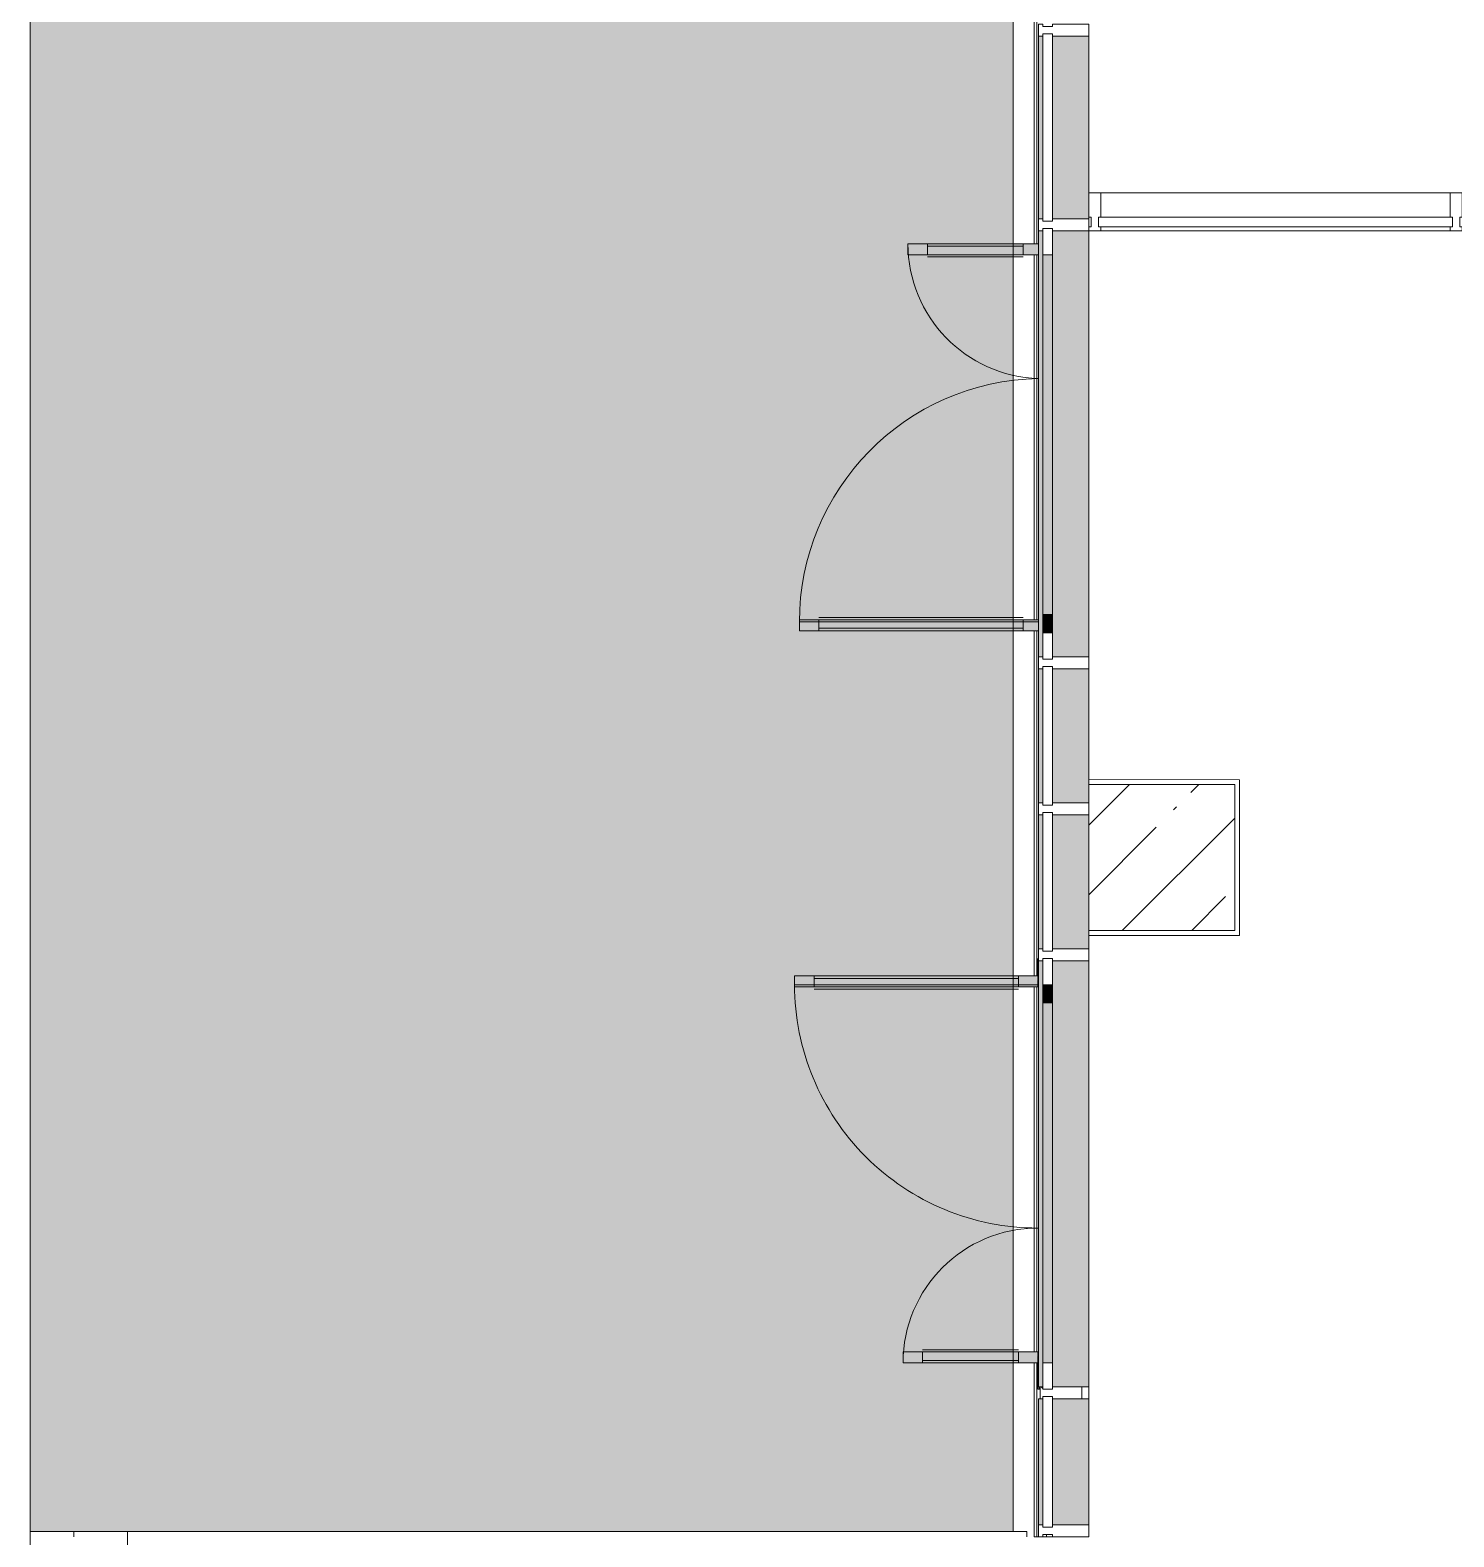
# Model space of a CAD drawing. Header units: millimetres. Extents: x 81494 to 296443, y -8553 to 29000.
# Drawn here: x 169143 to 174994, y 15358 to 21550 of the extents above; entities that cross this region are included whole.
import ezdxf

# ---------------------------------------------------------------- set-up
doc = ezdxf.new("R2010")
doc.units = ezdxf.units.MM
doc.linetypes.add('200_ШТРИХ__ш1_п0_6_', pattern=[160, 100, -60])
for name, color, linetype, lineweight in [('A-DETL-3', 7, 'Continuous', 5), ('A-DETL-MBND-1', 7, '200_ШТРИХ__ш1_п0_6_', 9), ('A-GLAZ-CURT-2', 7, 'Continuous', 5), ('A-GLAZ-CWMG-2', 7, 'Continuous', 5), ('A-WALL-4', 7, 'Continuous', 5), ('S-COLS-1', 7, 'Continuous', 5), ('Оси', 7, 'Continuous', 9)]:
    doc.layers.add(name, color=color, linetype=linetype, lineweight=lineweight)
doc.layers.add('A-DETL-GENF-2', color=7, linetype='Continuous', lineweight=9, true_color=0xc0c0c0, transparency=0.4)
for name, color, linetype, lineweight, true_color in [('A-DETL-GENF-3', 7, 'Continuous', 5, 0xaaaaaa), ('A-DETL-GENF-4', 7, 'Continuous', 5, 0xe2e2e2), ('A-DOOR-6', 7, 'Continuous', 5, 0xaaaaaa), ('A-FLOR-2', 7, 'Continuous', 5, 0xaaaaaa), ('A-GLAZ-CWMG-3', 7, 'Continuous', 5, 0x383e42)]:
    doc.layers.add(name, color=color, linetype=linetype, lineweight=lineweight, true_color=true_color)

# ---------------------------------------------------------------- blocks, each defined once
blk = doc.blocks.new('Системная панель - Стекло - 40мм-23998915-1_3_4_птичка')
at = {"layer": 'A-GLAZ-CURT-2'}
for p, q in [((268.5, 40), (-268.5, 40)), ((-268.5, 40), (-268.5, 0)), ((-268.5, 0), (268.5, 0)), ((268.5, 0), (268.5, 40))]:
    blk.add_line(p, q, dxfattribs=at)
blk = doc.blocks.new('Прямоугольный импост - Импост структурный с накладкой - 190мм-23188488-1_3_4_птичка')
at = {"layer": 'A-GLAZ-CWMG-2'}
for p, q in [((-50, 0), (-50, 17)), ((-50, 17), (0, 17)), ((-40, 0), (-50, 0)), ((-40, -40), (-40, 0)), ((0, 0), (-10, 0)), ((-10, 0), (-10, -40)), ((0, 17), (0, 0)), ((-50, -190), (-50, -40)), ((-50, -40), (-40, -40)), ((-10, -40), (0, -40)), ((0, -40), (0, -190)), ((0, -190), (-50, -190))]:
    blk.add_line(p, q, dxfattribs=at)
blk = doc.blocks.new('Прямоугольный импост - Импост структурный с накладкой - 190мм-23190188-1_3_4_птичка')
at = {"layer": 'A-GLAZ-CWMG-3'}
for points in [[(3871.1, 15408.1), (3871.1, 15925.1), (3854.1, 15925.1), (3854.1, 15408.1), (3861.1, 15408.1)], [(3911.1, 15408.1), (4061.1, 15408.1), (4060, 15925.1), (3911.1, 15925.1), (3911.1, 15505.4)]]:
    blk.add_hatch(color=256, dxfattribs=at).paths.add_polyline_path(points)
at = {"layer": 'A-GLAZ-CWMG-2'}
for p, q in [((3854.1, 15925.1), (3871.1, 15925.1)), ((3854.1, 15408.1), (3854.1, 15925.1)), ((4031.1, 15925.1), (4061.1, 15925.1)), ((4061.1, 15408.1), (4061.1, 15925.1))]:
    blk.add_line(p, q, dxfattribs=at)
blk = doc.blocks.new('Системная панель - Стекло - 40мм-23189506-1_3_4_птичка')
at = {"layer": 'A-GLAZ-CURT-2'}
for p, q in [((727.5, 40), (-727.5, 40)), ((-727.5, 40), (-727.5, 0)), ((-727.5, 0), (727.5, 0)), ((727.5, 0), (727.5, 40))]:
    blk.add_line(p, q, dxfattribs=at)
blk = doc.blocks.new('Прямоугольный импост - Импост структурный с накладкой - 160мм-19877847-1_3_4_птичка')
at = {"layer": 'A-GLAZ-CWMG-2'}
for p, q in [((0, 17), (-50, 17)), ((-50, 17), (-50, 0)), ((-50, 0), (-40, 0)), ((-40, 0), (-40, -40)), ((-10, -40), (-10, 0)), ((-10, 0), (0, 0)), ((0, 0), (0, 17)), ((-40, -40), (-50, -40)), ((-50, -40), (-50, -140)), ((0, -40), (-10, -40)), ((0, -140), (0, -40)), ((-50, -140), (0, -140))]:
    blk.add_line(p, q, dxfattribs=at)
blk = doc.blocks.new('Прямоугольный импост - Импост структурный с накладкой - 160мм-23189503-1_3_4_птичка')
at = {"layer": 'A-GLAZ-CWMG-2'}
for p, q in [((5545, 20882), (4110, 20882)), ((5545, 20725), (4110, 20725))]:
    blk.add_line(p, q, dxfattribs=at)
blk = doc.blocks.new('Прямоугольный импост - Импост структурный с накладкой - 190мм-23190275-1_3_4_птичка')
at = {"layer": 'A-GLAZ-CWMG-3'}
for points in [[(3854.1, 15975.1), (3871.1, 15975.1), (3871.1, 16750.1), (3854.1, 16750.1), (3854.1, 15982.1)], [(3871.1, 16073.1), (3911.1, 16073.1), (3910, 16750.1), (3871.1, 16750.1), (3871.1, 16092.2)], [(4031.1, 15975.1), (4061.1, 15975.1), (4060, 16750.1), (3911.1, 16750.1), (3911.1, 15975.1)]]:
    blk.add_hatch(color=256, dxfattribs=at).paths.add_polyline_path(points)
at = {"layer": 'A-GLAZ-CWMG-2'}
for p, q in [((3854.1, 15975.1), (3854.1, 16750.1)), ((3871.1, 16073.1), (3871.1, 16750.1)), ((3911.1, 16073.1), (3911.1, 16750.1)), ((4061.1, 15975.1), (4061.1, 16750.1)), ((3871.1, 15975.1), (3854.1, 15975.1)), ((4061.1, 15975.1), (4031.1, 15975.1))]:
    blk.add_line(p, q, dxfattribs=at)
blk = doc.blocks.new('Системная панель - Стекло - 40мм-23998919-1_3_4_птичка')
at = {"layer": 'A-GLAZ-CURT-2'}
for p, q in [((385, 40), (-385, 40)), ((-385, 40), (-385, 0)), ((385, 0), (385, 40)), ((-385, 0), (385, 0))]:
    blk.add_line(p, q, dxfattribs=at)
blk = doc.blocks.new('Прямоугольный импост - Импост структурный с накладкой - 190мм-23188961-1_3_4_птичка')
at = {"layer": 'A-GLAZ-CWMG-3'}
for points in [[(3854.1, 21150.1), (3871.1, 21150.1), (3871.1, 21525.1), (3854.1, 21525.1)], [(3911.1, 21150.1), (4061.1, 21150.1), (4060, 21525.1), (3911.1, 21525.1)]]:
    blk.add_hatch(color=256, dxfattribs=at).paths.add_polyline_path(points)
at = {"layer": 'A-GLAZ-CWMG-2'}
for p, q in [((3854.1, 21150.1), (3854.1, 21525.1)), ((4061.1, 21150.1), (4061.1, 21525.1))]:
    blk.add_line(p, q, dxfattribs=at)
blk = doc.blocks.new('Прямоугольный импост - Импост структурный с накладкой - 190мм-22862219-1_3_4_птичка')
at = {"layer": 'A-GLAZ-CWMG-2'}
for p, q in [((-25, 0), (-25, 17)), ((-25, 17), (25, 17)), ((-15, 0), (-25, 0)), ((-15, -40), (-15, 0)), ((25, 0), (15, 0)), ((15, 0), (15, -40)), ((25, 17), (25, 0)), ((-25, -190), (-25, -40)), ((-25, -40), (-15, -40)), ((15, -40), (25, -40)), ((25, -40), (25, -190)), ((25, -190), (-25, -190))]:
    blk.add_line(p, q, dxfattribs=at)
blk = doc.blocks.new('Прямоугольный импост - Импост структурный с накладкой - 190мм-23190277-1_3_4_птичка')
at = {"layer": 'A-GLAZ-CWMG-3'}
for points in [[(3861.1, 19950.1), (3871.1, 19950.1), (3871.1, 20725.1), (3854.1, 20725.1), (3854.1, 19950.1)], [(4061.1, 19950.1), (4060, 20725.1), (3911.1, 20725), (3911.1, 19950.1), (4060, 19950.1)], [(3911.1, 19950.1), (3910, 20627.1), (3871.1, 20627.1), (3871.1, 19950.1), (3910, 19950.1)]]:
    blk.add_hatch(color=256, dxfattribs=at).paths.add_polyline_path(points)
at = {"layer": 'A-GLAZ-CWMG-2'}
for p, q in [((3854.1, 19950.1), (3854.1, 20725.1)), ((4061.1, 19950.1), (4061.1, 20725.1)), ((3871.1, 19950.1), (3871.1, 20627.1)), ((3911.1, 19950.1), (3911.1, 20627.1))]:
    blk.add_line(p, q, dxfattribs=at)
blk = doc.blocks.new('Прямоугольный импост - Импост структурный с накладкой - 190мм-23188962-1_3_4_птичка')
at = {"layer": 'A-GLAZ-CWMG-3'}
for points in [[(3871.1, 20775.1), (3871.1, 21150.1), (3854.1, 21150.1), (3854.1, 20775.1), (3861.1, 20775.1)], [(4061.1, 20775.1), (4060, 21150.1), (3911.1, 21150.1), (3911.1, 20775.1), (4060, 20775.1)]]:
    blk.add_hatch(color=256, dxfattribs=at).paths.add_polyline_path(points)
at = {"layer": 'A-GLAZ-CWMG-2'}
for p, q in [((3854.1, 20775.1), (3854.1, 21150.1)), ((4061.1, 20882), (4061.1, 21150.1)), ((4061.1, 20775.1), (4061.1, 20782))]:
    blk.add_line(p, q, dxfattribs=at)
blk = doc.blocks.new('Прямоугольный импост - Импост структурный с накладкой - 190мм-V212-1_3_4_птичка')
at = {"layer": 'A-GLAZ-CWMG-2'}
for p, q in [((-25, 0), (-25, 17)), ((-25, 17), (25, 17)), ((-15, 0), (-25, 0)), ((-15, -40), (-15, 0)), ((25, 17), (25, 0)), ((-25, -190), (-25, -40)), ((-25, -40), (-15, -40)), ((25, -40), (25, -190)), ((25, -190), (-25, -190))]:
    blk.add_line(p, q, dxfattribs=at)
blk = doc.blocks.new('Прямоугольный импост - Импост структурный с накладкой - 160мм-19877843-1_3_4_птичка')
at = {"layer": 'A-GLAZ-CWMG-2'}
for p, q in [((-25, 0), (-25, 17)), ((-25, 17), (25, 17)), ((-15, 0), (-25, 0)), ((-15, -40), (-15, 0)), ((25, 0), (15, 0)), ((15, 0), (15, -40)), ((25, 17), (25, 0)), ((-25, -140), (-25, -40)), ((-25, -40), (-15, -40)), ((15, -40), (25, -40)), ((25, -40), (25, -140)), ((25, -140), (-25, -140))]:
    blk.add_line(p, q, dxfattribs=at)
blk = doc.blocks.new('BSC_Колонна _Прямоугольная - 600х600-17858062-1_3_4_птичка')
at = {"layer": 'S-COLS-1'}
h = blk.add_hatch(dxfattribs=at)
h.set_pattern_fill('FP_190', color=256, style=0, pattern_type=2)
h.set_pattern_definition([(45, (-4360, -18150), (-285.123, 285.123), []), (45, (-4074.88, -18150), (-285.123, 285.123), [504.031, -100.806, 16.764, -84.042])])
h.paths.add_polyline_path([(-300, -300), (300, -300), (300, 300), (-300, 300), (-300, 289.3)])
for p, q in [((300, 300), (-300, 300)), ((-300, 300), (-300, -300)), ((300, -300), (300, 300)), ((-300, -300), (300, -300))]:
    blk.add_line(p, q, dxfattribs=at)
blk = doc.blocks.new('Прямоугольный импост - Импост структурный с накладкой - 170мм-23186685-1_3_4_птичка')
at = {"layer": 'A-GLAZ-CWMG-2'}
for p, q in [((3836.1, 27150.1), (3846.1, 27150.1)), ((3836.1, 20672.1), (3836.1, 27150.1)), ((3846.1, 27150.1), (3854.1, 27150.1)), ((3846.1, 20672.1), (3846.1, 27150.1)), ((3886.1, 27140.1), (3886.1, 27150)), ((3836.1, 19127.1), (3836.1, 20627.1)), ((3846.1, 19127.1), (3846.1, 20627.1)), ((3836.1, 17663.1), (3836.1, 19082.1)), ((3846.1, 17663.1), (3846.1, 19082.1)), ((3836.1, 16118.1), (3836.1, 17618.1)), ((3846.1, 16118.1), (3846.1, 17618.1)), ((3836.1, 15358.1), (3836.1, 16073.1)), ((3846.1, 15358.1), (3846.1, 16073.1)), ((3846.1, 15358.1), (3836.1, 15358.1)), ((3854.1, 15358.1), (3846.1, 15358.1)), ((3886.1, 15358.1), (3871.1, 15358.1)), ((3886.1, 15358.1), (3886.1, 15368.1)), ((3911.1, 15358.1), (3886.1, 15358.1))]:
    blk.add_line(p, q, dxfattribs=at)
blk = doc.blocks.new('Прямоугольный импост - Импост структурный с накладкой - 190мм-23933667-1_3_4_птичка')
at = {"layer": 'A-GLAZ-CWMG-3'}
for points in [[(3861.1, 19150.1), (3871.1, 19150.1), (3871.1, 19950.1), (3854.1, 19950.1), (3854.1, 19150.1)], [(3911.1, 19150.1), (3910, 19950.1), (3871.1, 19950.1), (3871.1, 19150.1), (3910, 19150.1)], [(3911.1, 19150.1), (4061.1, 19150.1), (4060, 19950.1), (3911.1, 19950.1), (3911.1, 19612.9)]]:
    blk.add_hatch(color=256, dxfattribs=at).paths.add_polyline_path(points)
at = {"layer": 'A-GLAZ-CWMG-2'}
for p, q in [((3854.1, 19150.1), (3854.1, 19950.1)), ((3871.1, 19150.1), (3871.1, 19950.1)), ((3911.1, 19150.1), (3911.1, 19950.1)), ((4061.1, 19150.1), (4061.1, 19950.1))]:
    blk.add_line(p, q, dxfattribs=at)
blk = doc.blocks.new('Прямоугольный импост - Импост структурный с накладкой - 170мм-22968247-1_3_4_птичка')
at = {"layer": 'A-GLAZ-CWMG-2'}
for p, q in [((-25, 0), (-25, 10)), ((-25, 10), (25, 10)), ((25, 0), (15, 0)), ((15, 0), (15, -40)), ((25, 10), (25, 0)), ((-25, -160), (-25, -40)), ((15, -40), (25, -40)), ((25, -40), (25, -160)), ((25, -160), (-25, -160))]:
    blk.add_line(p, q, dxfattribs=at)
blk = doc.blocks.new('Прямоугольный импост - Импост структурный с накладкой - 170мм-23186686-1_3_4_птичка')
at = {"layer": 'A-GLAZ-CWMG-2'}
for p, q in [((4031.1, 27100.1), (4031.1, 26375.1)), ((3886.1, 15358.1), (3871.1, 15358.1))]:
    blk.add_line(p, q, dxfattribs=at)
blk = doc.blocks.new('Дверь_Витражная_СКБ_2Ст - ВН-1_ ДВН_ДАО_Главный вход_1800 в свету 3-31912953-1_3_4_птичка')
at = {"layer": 'A-DETL-GENF-4'}
for points in [[(-777, -17), (-822, -17), (-822, -554), (-777, -554), (-777, -25)], [(768, -17), (723, -17), (723, -1000), (768, -1000), (768, -25)]]:
    blk.add_hatch(color=256, dxfattribs=at).paths.add_polyline_path(points)
at = {"layer": 'A-DETL-GENF-3'}
for p, q in [((732, 40), (732, 0)), ((732, 40), (732, 0)), ((-822, -554), (-822, -17)), ((-822, -17), (-822, -554)), ((-777, -554), (-777, -17)), ((-777, -554), (-777, -17)), ((723, -1000), (723, -17)), ((723, -17), (723, -1000)), ((768, -1000), (768, -17)), ((768, -1000), (768, -17)), ((-822, -80), (-777, -80)), ((-812, -474), (-812, -80)), ((-768, -474), (-768, -80)), ((714, -920), (714, -80)), ((768, -80), (723, -80)), ((758, -920), (758, -80)), ((-822, -474), (-777, -474)), ((-822, -554), (-777, -554)), ((-822, -554), (-777, -554)), ((768, -920), (723, -920)), ((768, -1000), (723, -1000)), ((723, -1000), (768, -1000))]:
    blk.add_line(p, q, dxfattribs=at)
at = {"layer": 'A-DOOR-6'}
for p, q in [((-885, 40), (-777, 40)), ((-885, 0), (-885, 40)), ((-777, 40), (-777, 0)), ((777, 40), (885, 40)), ((777, 0), (777, 40)), ((885, 40), (885, 0)), ((-777, 0), (-885, 0)), ((-822, -554), (-822, -17)), ((732, -1000), (732, -17)), ((885, 0), (777, 0))]:
    blk.add_line(p, q, dxfattribs=at)
for centre, radius, start, end in [((-822, 0), 554, 270, 358.19581), ((732, 0), 1000, 180.98524, 270)]:
    blk.add_arc(centre, radius, start, end, dxfattribs=at)
blk = doc.blocks.new('Системная панель - Стекло - 40мм-V308-1_3_4_птичка')
at = {"layer": 'A-GLAZ-CURT-2'}
for p, q in [((285, 40), (-285, 40)), ((-285, 40), (-285, 0)), ((-285, 0), (285, 0)), ((285, 0), (285, 40))]:
    blk.add_line(p, q, dxfattribs=at)
blk = doc.blocks.new('Прямоугольный импост - Импост структурный с накладкой - 190мм-V309-1_3_4_птичка')
at = {"layer": 'A-GLAZ-CWMG-3'}
for points in [[(3861.1, 17775.1), (3871.1, 17775.1), (3871.1, 18325.1), (3854.1, 18325.1), (3854.1, 17775.1)], [(4060, 17775.1), (4061.1, 17775.1), (4060, 18325.1), (3911.1, 18325.1), (3911.1, 17775.1), (4031.1, 17775.1)]]:
    blk.add_hatch(color=256, dxfattribs=at).paths.add_polyline_path(points)
at = {"layer": 'A-GLAZ-CWMG-2'}
for p, q in [((3854.1, 17775.1), (3854.1, 18325.1)), ((4061.1, 17775.1), (4061.1, 17850))]:
    blk.add_line(p, q, dxfattribs=at)
blk = doc.blocks.new('Прямоугольный импост - Импост структурный с накладкой - 190мм-V310-1_3_4_птичка')
at = {"layer": 'A-GLAZ-CWMG-2'}
for p, q in [((-25, 0), (-25, 17)), ((-25, 17), (25, 17)), ((-15, 0), (-25, 0)), ((-15, -40), (-15, 0)), ((25, 0), (15, 0)), ((15, 0), (15, -40)), ((25, 17), (25, 0)), ((-25, -188.9), (-25, -40)), ((-25, -40), (-15, -40)), ((15, -40), (25, -40)), ((25, -40), (25, -188.9))]:
    blk.add_line(p, q, dxfattribs=at)
blk = doc.blocks.new('Дверь_Витражная_СКБ_2Ст - ВН-1_ ДВН_ДАО_Главный вход_1800 в свету 4-31912968-1_3_4_птичка')
at = {"layer": 'A-DETL-GENF-4'}
h = blk.add_hatch(color=256, dxfattribs=at)
h.paths.add_polyline_path([(875, -10), (885, 0), (875, 0)])
h.paths.add_polyline_path([(885, -10), (875, -10), (875, -17), (885, -17)])
for points in [[(-777, -20), (-777, -17), (-873.2, -20)], [(-768, -1020), (-768, -20), (-813, -25), (-813, -1020)], [(777, -574), (777, -20), (732, -25), (732, -574), (757.9, -574)]]:
    blk.add_hatch(color=256, dxfattribs=at).paths.add_polyline_path(points)
at = {"layer": 'A-DETL-GENF-3'}
for p, q in [((-777, -20), (-885, -20)), ((-885, -20), (-777, -20)), ((-768, -20), (-813, -20)), ((-813, -1020), (-813, -20)), ((-768, -20), (-813, -20)), ((-813, -20), (-813, -1020)), ((-768, -1020), (-768, -20)), ((-768, -1020), (-768, -20)), ((732, -20), (777, -20)), ((732, -574), (732, -20)), ((732, -20), (732, -574)), ((777, -20), (732, -20)), ((777, -574), (777, -20)), ((777, -574), (777, -20)), ((777, -20), (885, -20)), ((777, -20), (885, -20)), ((885, -20), (885, -10)), ((885, -20), (885, -10)), ((-813, -100), (-768, -100)), ((-803, -940), (-803, -100)), ((-759, -940), (-759, -100)), ((723, -494), (723, -100)), ((777, -100), (732, -100)), ((767, -494), (767, -100)), ((777, -494), (732, -494)), ((777, -574), (732, -574)), ((732, -574), (777, -574)), ((-813, -940), (-768, -940)), ((-813, -1020), (-768, -1020)), ((-813, -1020), (-768, -1020))]:
    blk.add_line(p, q, dxfattribs=at)
at = {"layer": 'A-DOOR-6'}
for p, q in [((-885, 40), (-777, 40)), ((-885, 0), (-885, 40)), ((-777, 40), (-777, 0)), ((777, 40), (885, 40)), ((777, 0), (777, 40)), ((885, 40), (885, 0)), ((-777, 0), (-885, 0)), ((-777, -1020), (-777, -20)), ((885, 0), (777, 0)), ((777, -574), (777, -20))]:
    blk.add_line(p, q, dxfattribs=at)
for centre, radius, start, end in [((-777, -20), 1000, 270, 0), ((777, -20), 554, 180, 270)]:
    blk.add_arc(centre, radius, start, end, dxfattribs=at)
blk = doc.blocks.new('Прямоугольный импост - Импост структурный с накладкой - 190мм-23933759-1_3_4_птичка')
at = {"layer": 'A-GLAZ-CWMG-3'}
for points in [[(3854.1, 17550.1), (3871.1, 17550.1), (3871.1, 17725.1), (3854.1, 17725.1), (3854.1, 17627.1)], [(4061.1, 17550.1), (4060, 17725.1), (3911.1, 17725.1), (3911.1, 17550.1), (4060, 17550.1)], [(3894.1, 17550.1), (3911.1, 17550.1), (3910, 17627.1), (3871.1, 17627.1), (3871.1, 17550.1), (3886.1, 17550.1)]]:
    blk.add_hatch(color=256, dxfattribs=at).paths.add_polyline_path(points)
at = {"layer": 'A-GLAZ-CWMG-2'}
for p, q in [((3854.1, 17550.1), (3854.1, 17725.1)), ((4061.1, 17550.1), (4061.1, 17725.1)), ((3871.1, 17550.1), (3871.1, 17627.1)), ((3911.1, 17550.1), (3911.1, 17627.1))]:
    blk.add_line(p, q, dxfattribs=at)
blk = doc.blocks.new('Прямоугольный импост - Импост структурный с накладкой - 190мм-23933741-1_3_4_птичка')
at = {"layer": 'A-GLAZ-CWMG-2'}
for p, q in [((-25, 0), (-25, 17)), ((-25, 17), (25, 17)), ((-15, 0), (-25, 0)), ((-15, -40), (-15, 0)), ((25, 17), (25, 0)), ((-25, -190), (-25, -40)), ((-25, -40), (-15, -40)), ((25, -40), (25, -190)), ((25, -190), (-25, -190))]:
    blk.add_line(p, q, dxfattribs=at)
blk = doc.blocks.new('Системная панель - Стекло - 40мм-V315-1_3_4_птичка')
at = {"layer": 'A-GLAZ-CURT-2'}
for p, q in [((285, 40), (-285, 40)), ((-285, 40), (-285, 0)), ((-285, 0), (285, 0)), ((285, 0), (285, 40))]:
    blk.add_line(p, q, dxfattribs=at)
blk = doc.blocks.new('Прямоугольный импост - Импост структурный с накладкой - 190мм-V316-1_3_4_птичка')
at = {"layer": 'A-GLAZ-CWMG-3'}
for points in [[(3861.1, 18375.1), (3871.1, 18375.1), (3871.1, 18925.1), (3854.1, 18925.1), (3854.1, 18375.1)], [(4031.1, 18375.1), (4060, 18375.1), (4060, 18925.1), (3911.1, 18925.1), (3911.1, 18375.1)]]:
    blk.add_hatch(color=256, dxfattribs=at).paths.add_polyline_path(points)
at = {"layer": 'A-GLAZ-CWMG-2'}
for p, q in [((3854.1, 18375.1), (3854.1, 18925.1)), ((4061.1, 18450), (4061.1, 18925.1))]:
    blk.add_line(p, q, dxfattribs=at)
blk = doc.blocks.new('Прямоугольный импост - Импост структурный с накладкой - 190мм-V317-1_3_4_птичка')
at = {"layer": 'A-GLAZ-CWMG-2'}
for p, q in [((-25, 0), (-25, 17)), ((-25, 17), (25, 17)), ((25, 0), (15, 0)), ((15, 0), (15, -40)), ((25, 17), (25, 0)), ((-25, -190), (-25, -40)), ((15, -40), (25, -40)), ((25, -40), (25, -190)), ((25, -190), (-25, -190))]:
    blk.add_line(p, q, dxfattribs=at)
blk = doc.blocks.new('Прямоугольный импост - Импост структурный с накладкой - 190мм-23933668-1_3_4_птичка')
at = {"layer": 'A-GLAZ-CWMG-3'}
for points in [[(3871.1, 18975.1), (3871.1, 19150.1), (3854.1, 19150.1), (3854.1, 18975.1), (3861.1, 18975.1)], [(3910, 19073.1), (3911.1, 19073.1), (3910, 19150.1), (3871.1, 19150.1), (3871.1, 19073.1), (3886.1, 19073.1)], [(3911.1, 18975.1), (4061.1, 18975.1), (4060, 19150.1), (3911.1, 19150.1), (3911.1, 19073.1)]]:
    blk.add_hatch(color=256, dxfattribs=at).paths.add_polyline_path(points)
at = {"layer": 'A-GLAZ-CWMG-2'}
for p, q in [((3854.1, 18975.1), (3854.1, 19150.1)), ((3871.1, 19073.1), (3871.1, 19150.1)), ((3911.1, 19073.1), (3911.1, 19150.1)), ((4061.1, 18975.1), (4061.1, 19150.1))]:
    blk.add_line(p, q, dxfattribs=at)

msp = doc.modelspace()

# ---------------------------------------------------------------- hatches: boundary and pattern name
at = {"layer": 'A-DETL-GENF-2'}
msp.add_hatch(color=256, dxfattribs=at).paths.add_polyline_path([(169143.2, 15380), (173182.3, 15380), (173182.3, 16073.1), (172730.3, 16073.1), (172730.3, 16118.1), (173182.3, 16118.1), (173182.3, 17618.1), (172284.3, 17618.1), (172284.3, 17663.1), (173182.3, 17663.1), (173182.3, 19082.1), (172304.3, 19082.1), (172304.3, 19127.1), (173182.3, 19127.1), (173182.3, 20627.1), (172750.3, 20627.1), (172750.3, 20672.1), (173182.3, 20672.1), (173182.3, 27252), (169143.2, 27252), (169143.2, 19612.9)])

# ---------------------------------------------------------------- linework, layer by layer
at = {"layer": 'A-DETL-3'}
for p, q in [((169143.2, 27252), (169143.2, 15380)), ((173182.3, 15380), (173182.3, 27252)), ((169143.2, 15380), (173182.3, 15380))]:
    msp.add_line(p, q, dxfattribs=at)
at = {"layer": 'A-DETL-MBND-1'}
msp.add_line((173493.2, 15975.1), (173493.2, 15925.1), dxfattribs=at)
at = {"layer": 'A-FLOR-2'}
for p, q in [((173494.3, 18470.3), (174113.2, 18469.2)), ((174113.2, 18469.2), (174113.2, 17830)), ((174113.2, 17830), (173494.3, 17830)), ((173493.2, 15975.1), (173493.2, 15925.1))]:
    msp.add_line(p, q, dxfattribs=at)
at = {"layer": 'A-WALL-4'}
for p, q in [((169143.2, 7205), (169143.2, 15380)), ((169143.2, 15380), (173238.2, 15380)), ((169323.2, 15380), (169323.2, 15358)), ((173238.2, 15357.7), (173238.2, 15380))]:
    msp.add_line(p, q, dxfattribs=at)
at = {"layer": 'Оси'}
msp.add_line((169543.2, 5439), (169543.2, 15380), dxfattribs=at)

# ---------------------------------------------------------------- block references
at = {"layer": 'A-DOOR-6', "rotation": 269.9999999999999}
for name, p in [('Дверь_Витражная_СКБ_2Ст - ВН-1_ ДВН_ДАО_Главный вход_1800 в свету 3-31912953-1_3_4_птичка', (173304.3, 19850.1)), ('Дверь_Витражная_СКБ_2Ст - ВН-1_ ДВН_ДАО_Главный вход_1800 в свету 4-31912968-1_3_4_птичка', (173304.3, 16850.1))]:
    msp.add_blockref(name, p, dxfattribs=at)
at = {"layer": 'A-GLAZ-CURT-2', "rotation": 269.9999999999999}
for name, p in [('Системная панель - Стекло - 40мм-23998919-1_3_4_птичка', (173304.3, 21150.1)), ('Системная панель - Стекло - 40мм-V315-1_3_4_птичка', (173304.3, 18650.1)), ('Системная панель - Стекло - 40мм-V308-1_3_4_птичка', (173304.3, 18050.1)), ('Системная панель - Стекло - 40мм-23998915-1_3_4_птичка', (173304.3, 15666.6))]:
    msp.add_blockref(name, p, dxfattribs=at)
at = {"layer": 'A-GLAZ-CURT-2'}
msp.add_blockref('Системная панель - Стекло - 40мм-23189506-1_3_4_птичка', (174260.7, 20742), dxfattribs=at)
at = {"layer": 'A-GLAZ-CWMG-2'}
for name, p in [('Прямоугольный импост - Импост структурный с накладкой - 170мм-23186685-1_3_4_птичка', (169433.2, 0)), ('Прямоугольный импост - Импост структурный с накладкой - 170мм-23186686-1_3_4_птичка', (169433.2, 0)), ('Прямоугольный импост - Импост структурный с накладкой - 190мм-23188961-1_3_4_птичка', (169433.2, 0)), ('Прямоугольный импост - Импост структурный с накладкой - 190мм-23188962-1_3_4_птичка', (169433.2, 0)), ('Прямоугольный импост - Импост структурный с накладкой - 160мм-23189503-1_3_4_птичка', (169433.2, 0)), ('Прямоугольный импост - Импост структурный с накладкой - 190мм-23190277-1_3_4_птичка', (169433.2, 0)), ('Прямоугольный импост - Импост структурный с накладкой - 190мм-23933667-1_3_4_птичка', (169433.2, 0)), ('Прямоугольный импост - Импост структурный с накладкой - 190мм-23933668-1_3_4_птичка', (169433.2, 0)), ('Прямоугольный импост - Импост структурный с накладкой - 190мм-V316-1_3_4_птичка', (169433.2, 0)), ('Прямоугольный импост - Импост структурный с накладкой - 190мм-V309-1_3_4_птичка', (169433.2, 0)), ('Прямоугольный импост - Импост структурный с накладкой - 190мм-23933759-1_3_4_птичка', (169433.2, 0)), ('Прямоугольный импост - Импост структурный с накладкой - 190мм-23933667-1_3_4_птичка', (169433.2, -2400)), ('Прямоугольный импост - Импост структурный с накладкой - 190мм-23190275-1_3_4_птичка', (169433.2, 0)), ('Прямоугольный импост - Импост структурный с накладкой - 190мм-23190188-1_3_4_птичка', (169433.2, 0))]:
    msp.add_blockref(name, p, dxfattribs=at)
at = {"layer": 'A-GLAZ-CWMG-2', "extrusion": (0, 0, -1)}
for name, p, rotation in [('Прямоугольный импост - Импост структурный с накладкой - 190мм-22862219-1_3_4_птичка', (-173304.3, 21550.1), 270.0000000000001), ('Прямоугольный импост - Импост структурный с накладкой - 160мм-19877843-1_3_4_птичка', (-175003.2, 20742), 180), ('Прямоугольный импост - Импост структурный с накладкой - 190мм-V212-1_3_4_птичка', (-173304.3, 20750.1), 270.0000000000001), ('Прямоугольный импост - Импост структурный с накладкой - 190мм-V317-1_3_4_птичка', (-173304.3, 18950.1), 270.0000000000001), ('Прямоугольный импост - Импост структурный с накладкой - 190мм-V310-1_3_4_птичка', (-173304.3, 18350.1), 270.0000000000001), ('Прямоугольный импост - Импост структурный с накладкой - 190мм-23933741-1_3_4_птичка', (-173304.3, 17750.1), 270.0000000000001), ('Прямоугольный импост - Импост структурный с накладкой - 170мм-22968247-1_3_4_птичка', (-173304.3, 15950.1), 270.0000000000001), ('Прямоугольный импост - Импост структурный с накладкой - 190мм-23188488-1_3_4_птичка', (-173304.3, 15358.1), 270.0000000000001)]:
    msp.add_blockref(name, p, dxfattribs=dict(at, rotation=rotation))
at = {"layer": 'A-GLAZ-CWMG-2', "rotation": 180}
msp.add_blockref('Прямоугольный импост - Импост структурный с накладкой - 160мм-19877847-1_3_4_птичка', (173493.2, 20742), dxfattribs=at)
at = {"layer": 'S-COLS-1'}
msp.add_blockref('BSC_Колонна _Прямоугольная - 600х600-17858062-1_3_4_птичка', (173793.2, 18150), dxfattribs=at)

doc.saveas('drawing.dxf')
